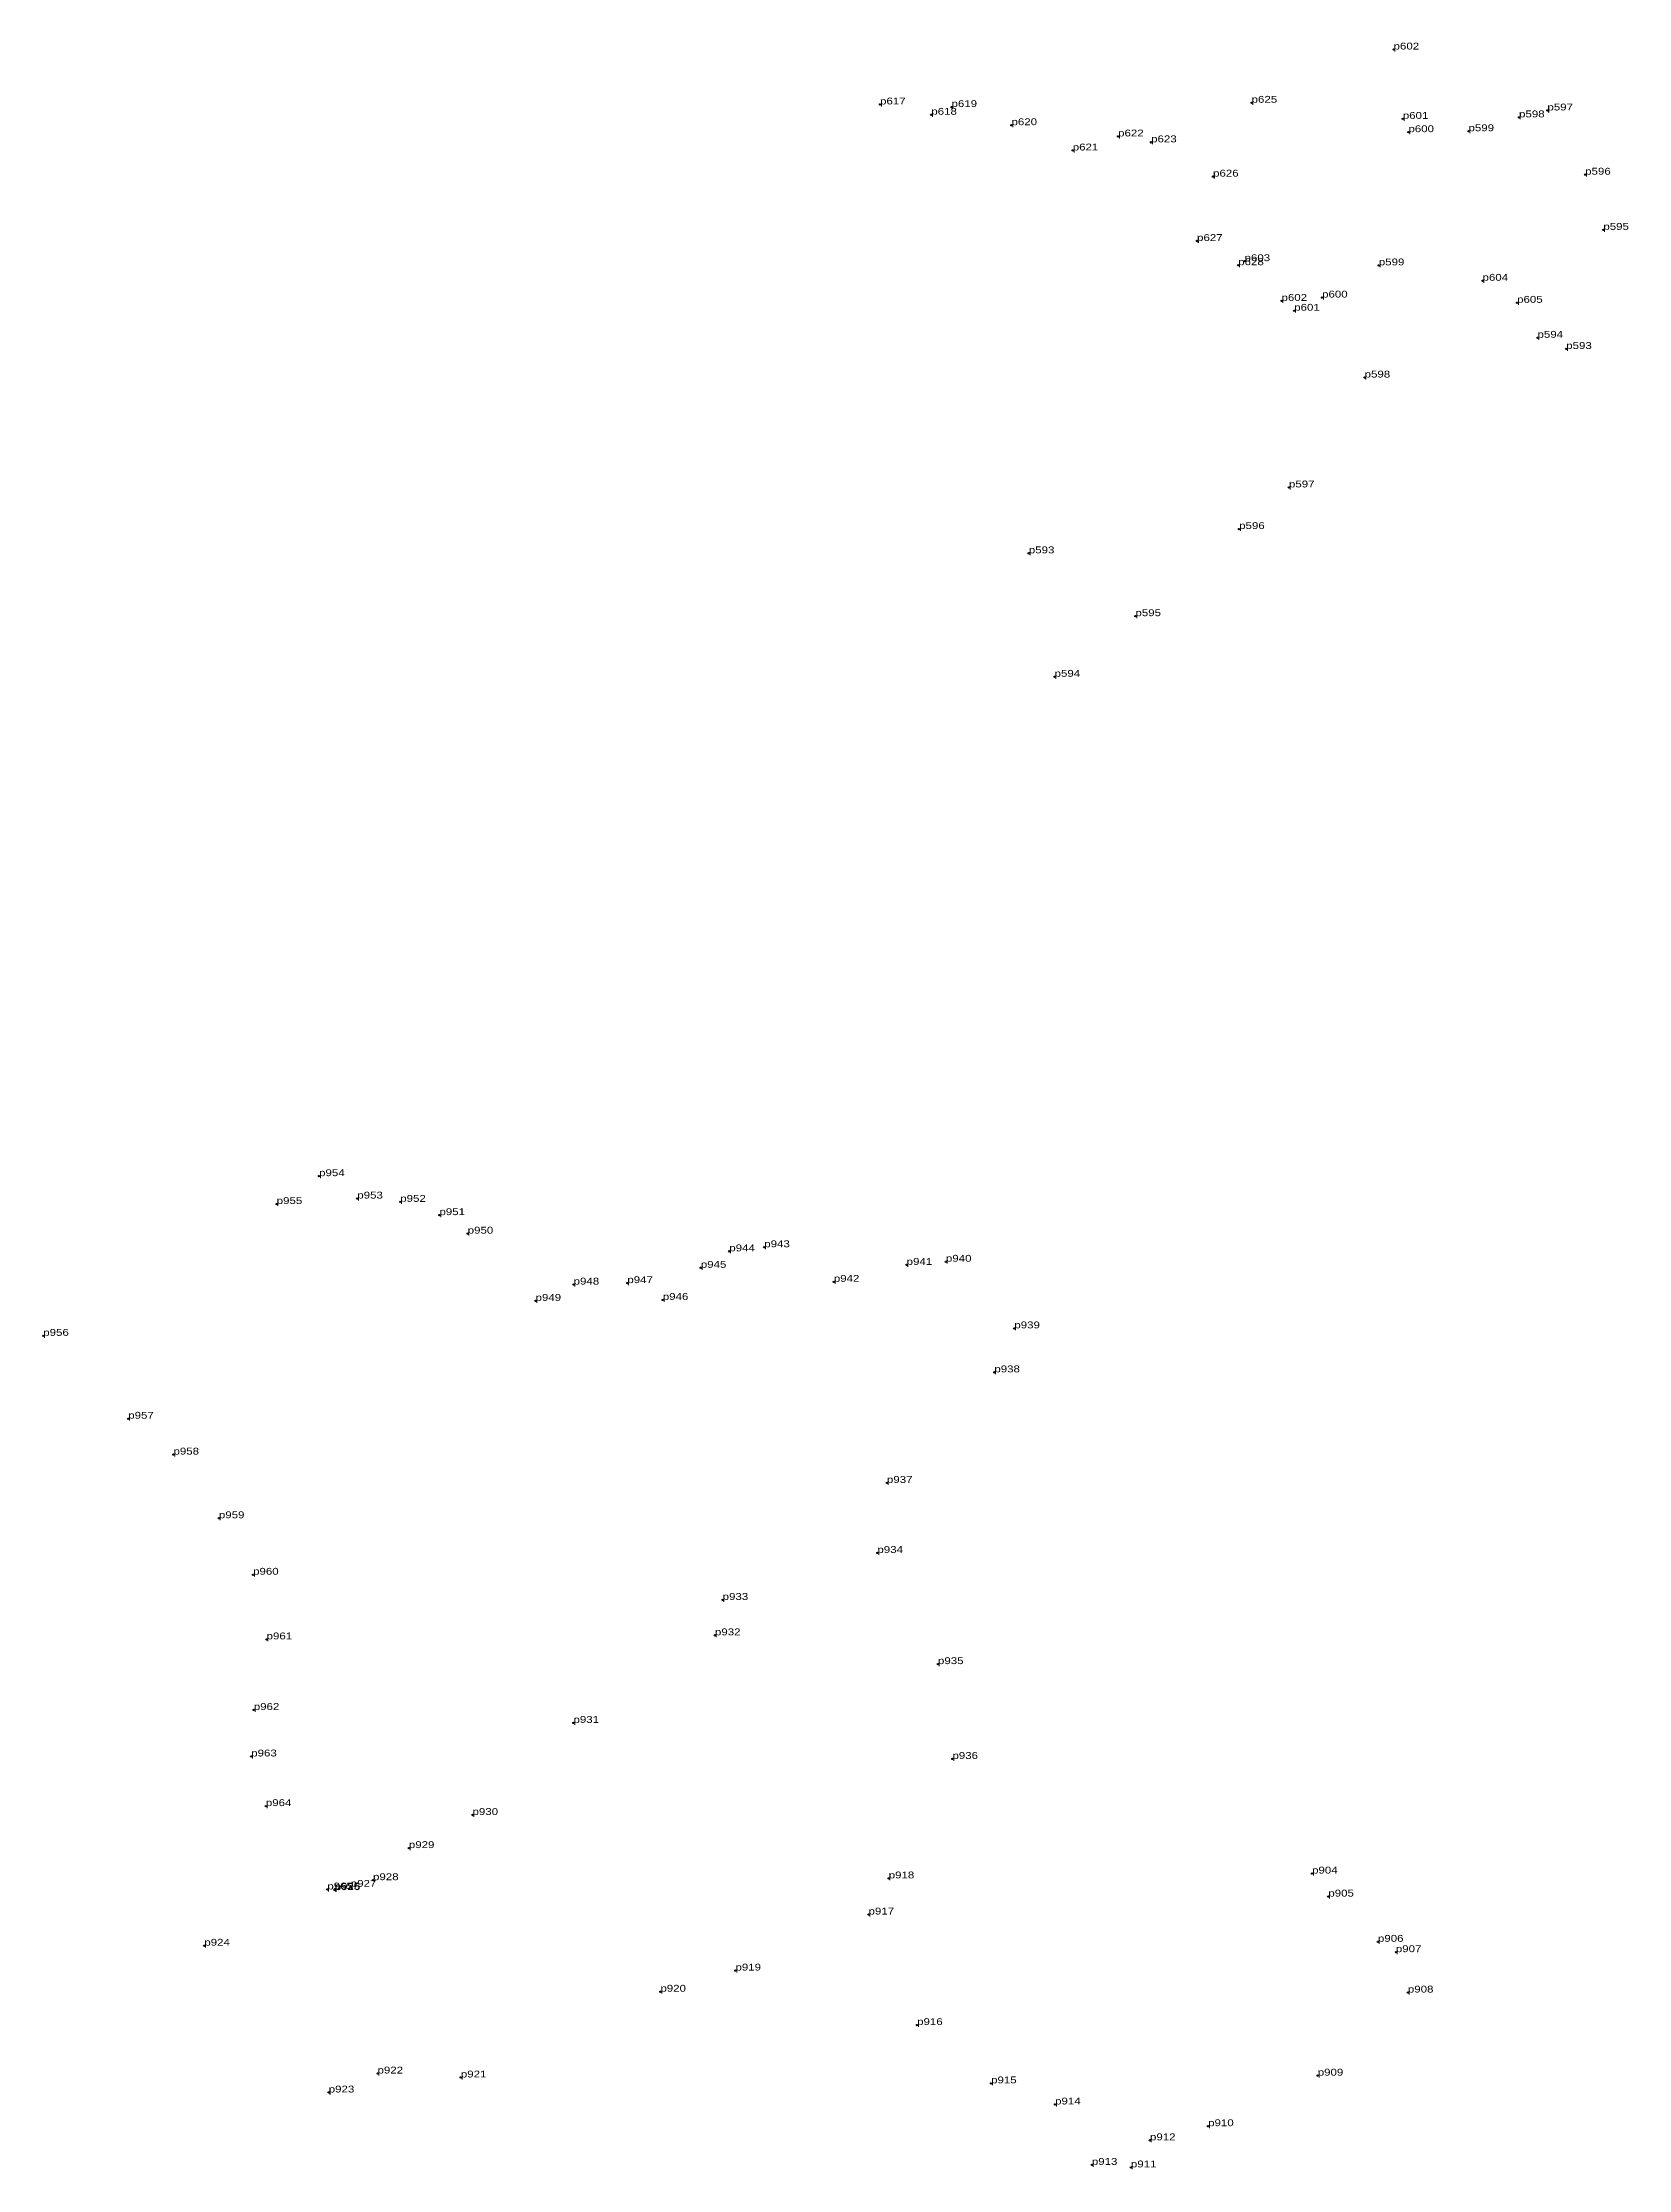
# Model space of a CAD drawing. Header units: metres. Extents: x 543607 to 546308, y 1834524 to 1839461.
# Drawn here: x 544491 to 544906, y 1837083 to 1837641 of the extents above; entities that cross this region are included whole.
import ezdxf

# ---------------------------------------------------------------- set-up
doc = ezdxf.new("R2010")
doc.units = ezdxf.units.M
doc.header["$LTSCALE"] = 0.72
doc.header["$PDMODE"] = 32
doc.header["$PDSIZE"] = 0.36
doc.layers.add('12', color=7, linetype='Continuous')
doc.layers.add('7', color=7, linetype='Continuous')

msp = doc.modelspace()

# ---------------------------------------------------------------- linework, layer by layer
at = {"layer": '7'}
for p in [(544844.76, 1837638.73), (544710.33, 1837624.34), (544729.04, 1837623.66), (544807.59, 1837624.78), (544885.02, 1837622.77), (544723.75, 1837621.64), (544744.73, 1837618.91), (544847.17, 1837620.57), (544848.64, 1837617.08), (544864.37, 1837617.33), (544877.6, 1837620.96), (544760.77, 1837612.29), (544772.64, 1837615.96), (544781.29, 1837614.42), (544797.5, 1837605.44), (544894.91, 1837605.95), (544793.31, 1837588.58), (544899.67, 1837591.49), (544805.75, 1837583.3), (544804.09, 1837582.24), (544840.89, 1837582.19), (544868.04, 1837578.16), (544815.42, 1837572.89), (544826.04, 1837573.76), (544877.09, 1837572.39), (544818.74, 1837570.31), (544882.43, 1837563.23), (544889.95, 1837560.3), (544837.18, 1837552.81), (544817.37, 1837524.03), (544804.33, 1837513.13), (544749.27, 1837506.77), (544777.18, 1837490.31), (544756.02, 1837474.43), (544563.48, 1837343.64), (544573.48, 1837337.77), (544552.38, 1837336.33), (544584.72, 1837336.91), (544594.98, 1837333.43), (544602.38, 1837328.58), (544670.87, 1837323.95), (544680.02, 1837325.02), (544727.57, 1837321.22), (544644.18, 1837315.62), (544663.4, 1837319.63), (544698.22, 1837315.96), (544717.29, 1837320.39), (544620.15, 1837310.97), (544630.11, 1837315.23), (544653.45, 1837311.22), (544491.27, 1837301.81), (544745.48, 1837303.77), (544740.25, 1837292.25), (544513.52, 1837280.1), (544525.36, 1837270.71), (544712.13, 1837263.28), (544537.25, 1837254.04), (544709.63, 1837244.94), (544546.2, 1837239.24), (544669.12, 1837232.64), (544549.74, 1837222.31), (544667.11, 1837223.37), (544725.49, 1837215.83), (544546.38, 1837203.82), (544630.07, 1837200.44), (544545.71, 1837191.64), (544729.27, 1837190.99), (544549.54, 1837178.64), (544603.64, 1837176.31), (544586.98, 1837167.64), (544712.59, 1837159.7), (544823.42, 1837160.97), (544565.64, 1837156.81), (544567.51, 1837156.78), (544567.57, 1837156.64), (544571.78, 1837157.5), (544577.6, 1837159.24), (544827.68, 1837154.94), (544707.31, 1837150.24), (544840.66, 1837143.1), (544533.44, 1837142.07), (544845.35, 1837140.38), (544672.47, 1837135.56), (544652.83, 1837130.02), (544848.5, 1837129.8), (544720.03, 1837121.29), (544566, 1837103.63), (544578.77, 1837108.6), (544600.58, 1837107.56), (544739.4, 1837106.02), (544824.9, 1837108.04), (544756.15, 1837100.49), (544796.21, 1837094.8), (544780.99, 1837091.1), (544765.77, 1837084.67), (544775.99, 1837084.01)]:
    msp.add_point(p, dxfattribs=at)

# ---------------------------------------------------------------- texts
at = {"layer": '12', "width": 1.25}
for s, p in [('p602', (544844.76, 1837638.73)), ('p617', (544710.33, 1837624.34)), ('p618', (544723.75, 1837621.64)), ('p619', (544729.04, 1837623.66)), ('p625', (544807.59, 1837624.78)), ('p601', (544847.17, 1837620.57)), ('p598', (544877.6, 1837620.96)), ('p597', (544885.02, 1837622.77)), ('p620', (544744.73, 1837618.91)), ('p622', (544772.64, 1837615.96)), ('p600', (544848.64, 1837617.08)), ('p599', (544864.37, 1837617.33)), ('p621', (544760.77, 1837612.29)), ('p623', (544781.29, 1837614.42)), ('p626', (544797.5, 1837605.44)), ('p596', (544894.91, 1837605.95)), ('p627', (544793.31, 1837588.58)), ('p595', (544899.67, 1837591.49)), ('p628', (544804.09, 1837582.24)), ('p603', (544805.75, 1837583.3)), ('p599', (544840.89, 1837582.19)), ('p604', (544868.04, 1837578.16)), ('p602', (544815.42, 1837572.89)), ('p601', (544818.74, 1837570.31)), ('p600', (544826.04, 1837573.76)), ('p605', (544877.09, 1837572.39)), ('p594', (544882.43, 1837563.23)), ('p593', (544889.95, 1837560.3)), ('p598', (544837.18, 1837552.81)), ('p597', (544817.37, 1837524.03)), ('p596', (544804.33, 1837513.13)), ('p593', (544749.27, 1837506.77)), ('p595', (544777.18, 1837490.31)), ('p594', (544756.02, 1837474.43)), ('p954', (544563.48, 1837343.64)), ('p955', (544552.38, 1837336.33)), ('p953', (544573.48, 1837337.77)), ('p952', (544584.72, 1837336.91)), ('p951', (544594.98, 1837333.43)), ('p950', (544602.38, 1837328.58)), ('p943', (544680.02, 1837325.02)), ('p945', (544663.4, 1837319.63)), ('p944', (544670.87, 1837323.95)), ('p941', (544717.29, 1837320.39)), ('p940', (544727.57, 1837321.22)), ('p948', (544630.11, 1837315.23)), ('p947', (544644.18, 1837315.62)), ('p942', (544698.22, 1837315.96)), ('p949', (544620.15, 1837310.97)), ('p946', (544653.45, 1837311.22)), ('p939', (544745.48, 1837303.77)), ('p956', (544491.27, 1837301.81)), ('p938', (544740.25, 1837292.25)), ('p957', (544513.52, 1837280.1)), ('p958', (544525.36, 1837270.71)), ('p937', (544712.13, 1837263.28)), ('p959', (544537.25, 1837254.04)), ('p934', (544709.63, 1837244.94)), ('p960', (544546.2, 1837239.24)), ('p933', (544669.12, 1837232.64)), ('p961', (544549.74, 1837222.31)), ('p932', (544667.11, 1837223.37)), ('p935', (544725.49, 1837215.83)), ('p962', (544546.38, 1837203.82)), ('p931', (544630.07, 1837200.44)), ('p963', (544545.71, 1837191.64)), ('p936', (544729.27, 1837190.99)), ('p964', (544549.54, 1837178.64)), ('p930', (544603.64, 1837176.31)), ('p929', (544586.98, 1837167.64)), ('p928', (544577.6, 1837159.24)), ('p918', (544712.59, 1837159.7)), ('p904', (544823.42, 1837160.97)), ('p965', (544565.64, 1837156.81)), ('p925', (544567.51, 1837156.78)), ('p926', (544567.57, 1837156.64)), ('p927', (544571.78, 1837157.5)), ('p905', (544827.68, 1837154.94)), ('p917', (544707.31, 1837150.24)), ('p924', (544533.44, 1837142.07)), ('p906', (544840.66, 1837143.1)), ('p919', (544672.47, 1837135.56)), ('p907', (544845.35, 1837140.38)), ('p920', (544652.83, 1837130.02)), ('p908', (544848.5, 1837129.8)), ('p916', (544720.03, 1837121.29)), ('p922', (544578.77, 1837108.6)), ('p921', (544600.58, 1837107.56)), ('p909', (544824.9, 1837108.04)), ('p923', (544566, 1837103.63)), ('p915', (544739.4, 1837106.02)), ('p914', (544756.15, 1837100.49)), ('p912', (544780.99, 1837091.1)), ('p910', (544796.21, 1837094.8)), ('p913', (544765.77, 1837084.67)), ('p911', (544775.99, 1837084.01))]:
    msp.add_text(s, height=1.8, dxfattribs=at).set_placement(p)

doc.saveas('drawing.dxf')
